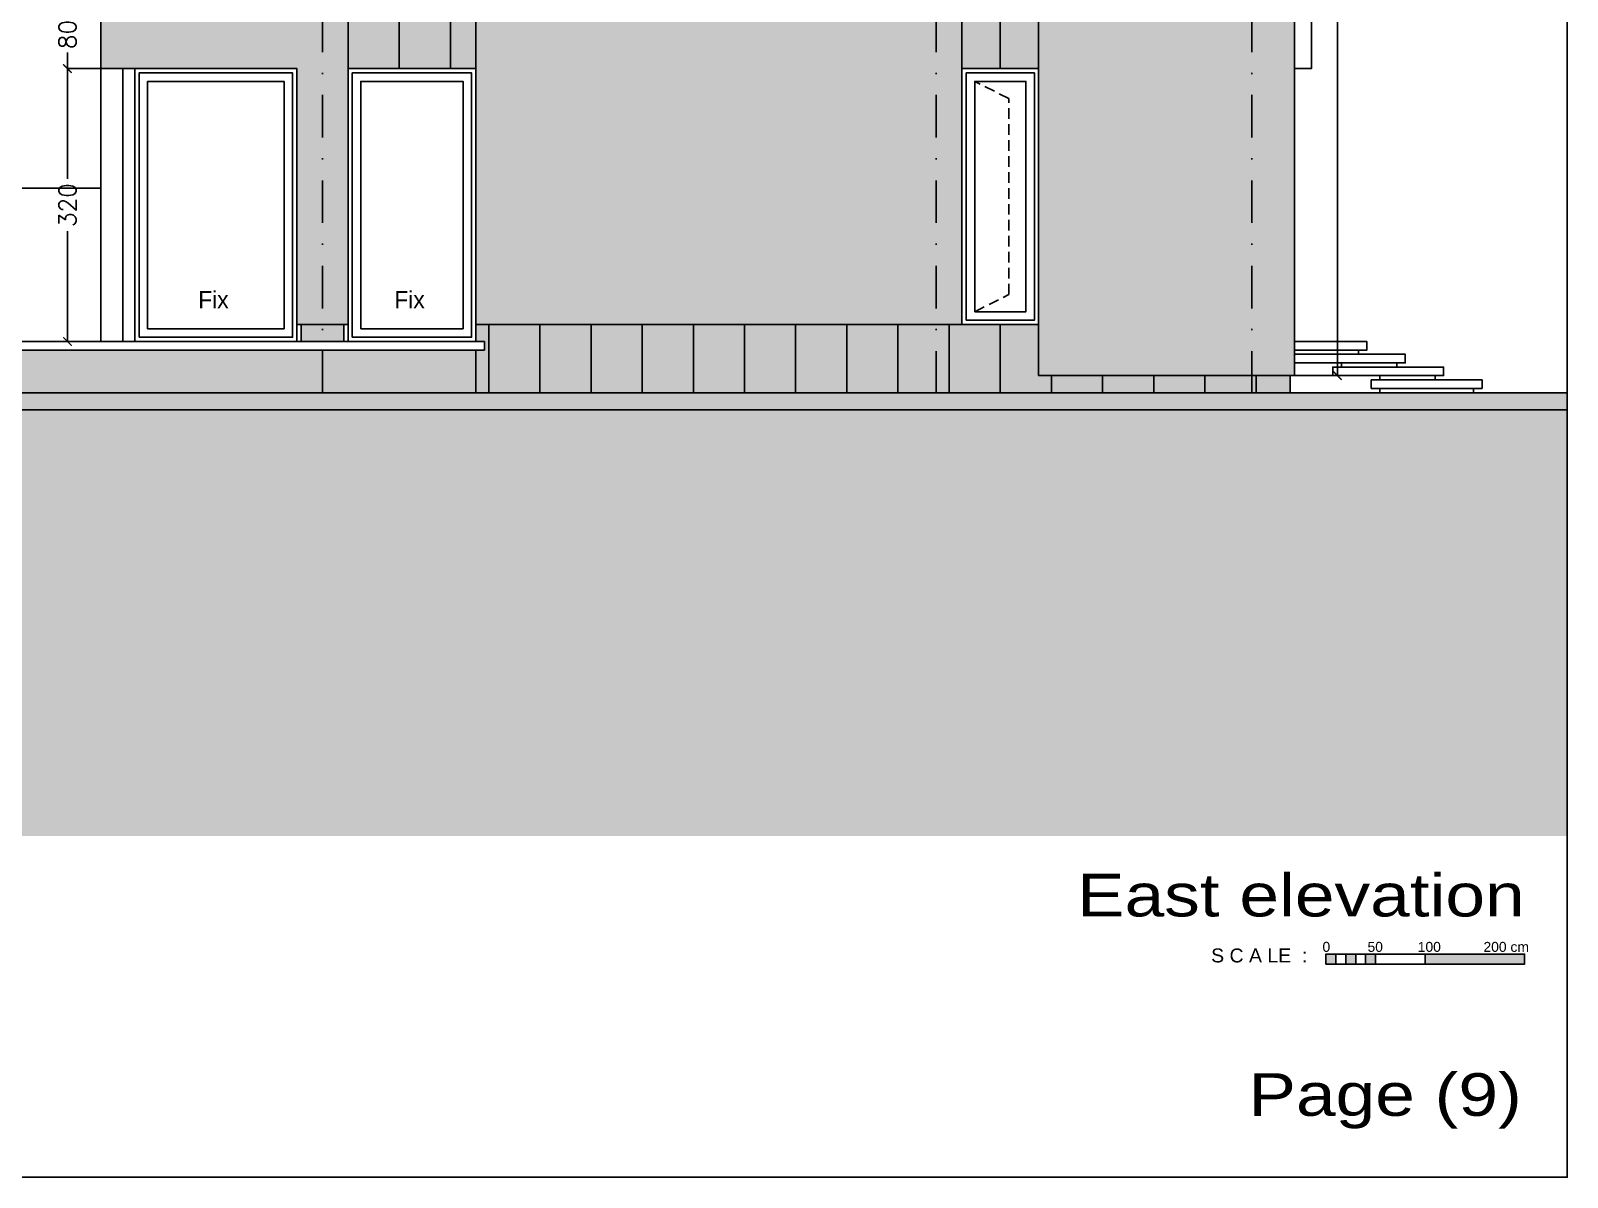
# Model space of a CAD drawing. Header units: millimetres. Extents: x 118878 to 201916, y 10986 to 20993.
# Drawn here: x 188114 to 189916, y 11963 to 13307 of the extents above; entities that cross this region are included whole.
import ezdxf
from ezdxf.enums import TextEntityAlignment as Align

# ---------------------------------------------------------------- set-up
doc = ezdxf.new("R2010")
doc.units = ezdxf.units.MM
doc.header["$LTSCALE"] = 100
doc.linetypes.add('DASHDOT', pattern=[1, 0.5, -0.25, 0, -0.25])
doc.linetypes.add('HIDDEN2', pattern=[0.1875, 0.125, -0.0625])
for name, color, linetype in [('0-hatch', 253, 'Continuous'), ('0-WIN', 187, 'Continuous'), ('1', 1, 'Continuous'), ('2', 2, 'Continuous'), ('3', 3, 'Continuous'), ('4', 4, 'Continuous'), ('7', 7, 'Continuous'), ('AX', 1, 'Continuous'), ('SH', 1, 'Continuous'), ('text', 201, 'Continuous')]:
    doc.layers.add(name, color=color, linetype=linetype)
doc.styles.add('1', font='romans.shx')
doc.styles.add('SH2', font='arial.ttf')
doc.styles.add('SHEET', font='andlso.ttf')
doc.dimstyles.new('100', dxfattribs={"dimtxt": 20, "dimasz": 10, "dimexe": 0, "dimexo": 0, "dimgap": 5, "dimtad": 0, "dimdec": 0, "dimzin": 0, "dimdsep": 46, "dimtxsty": '1', "dimblk": 'ARCHTICK', "dimcen": 0, "dimclrd": 8, "dimclre": 8, "dimclrt": 2, "dimadec": 0, "dimazin": 0, "dimtfac": 1, "dimtdec": 0, "dimtofl": 0, "dimtmove": 2, "dimatfit": 3, "dimldrblk": 'ARCHTICK', "dimfxl": 1, "dimtolj": 1, "dimtzin": 0, "dimarcsym": 0})

# ---------------------------------------------------------------- blocks, each defined once
blk = doc.blocks.new('W-0223')
for points in [[(-90, -300), (0, -300), (0, 0), (-90, 0)], [(-85, -295), (-5, -295), (-5, -5), (-85, -5)], [(-75, -285), (-15, -285), (-15, -15), (-75, -15)]]:
    blk.add_lwpolyline(points, close=True)
at = {"linetype": 'HIDDEN2'}
blk.add_lwpolyline([(-75, -285), (-35, -265), (-35, -35), (-75, -15)], dxfattribs=at)
blk = doc.blocks.new('W-0224')
for points in [[(-150, 0), (0, 0), (0, 320), (-150, 320)], [(-145, 5), (-5, 5), (-5, 315), (-145, 315)], [(-135, 15), (-15, 15), (-15, 305), (-135, 305)]]:
    blk.add_lwpolyline(points, close=True)
at = {"style": 'SHEET'}
blk.add_text('Fix', height=20, dxfattribs=at).set_placement((-95.7, 39.1))
blk = doc.blocks.new('W-0225')
for points in [[(-204, 0), (-190, 0), (-190, 320), (-204, 320)], [(-190, 0), (0, 0), (0, 320), (-190, 320)], [(-185, 5), (-5, 5), (-5, 315), (-185, 315)], [(-175, 15), (-15, 15), (-15, 305), (-175, 305)]]:
    blk.add_lwpolyline(points, close=True)
at = {"style": 'SHEET'}
blk.add_text('Fix', height=20, dxfattribs=at).set_placement((-115.7, 39.1))
blk = doc.blocks.new('ax-elev-03')
at = {"layer": 'AX', "color": 8, "linetype": 'DASHDOT'}
for p, q in [((-1090, 0), (-1090, -1250)), ((-370, 0), (-370, -1250)), ((0, 0), (0, -1250))]:
    blk.add_line(p, q, dxfattribs=at)
blk = doc.blocks.new('_ArchTick')
at = {"color": 0, "linetype": 'ByBlock', "const_width": 0.15}
blk.add_lwpolyline([(-0.5, -0.5), (0.5, 0.5)], dxfattribs=at)
blk = doc.blocks.new('*D128')
at = {"layer": '3', "color": 8, "lineweight": -2, "transparency": 16777216}
for p, q in [((189596, 13838), (189646.5, 13838)), ((189646.5, 13838), (189646.5, 13401.2)), ((189646.5, 12903), (189646.5, 13339.8)), ((189596, 12903), (189646.5, 12903))]:
    blk.add_line(p, q, dxfattribs=at)
at = {"layer": 'Defpoints', "color": 0, "transparency": 16777216}
for p in [(189596, 13838), (189646.5, 13838), (189596, 12903)]:
    blk.add_point(p, dxfattribs=at)
at = {"layer": '3', "color": 8, "lineweight": -2, "transparency": 16777216, "xscale": 10, "yscale": 10, "zscale": 10}
for p, rotation in [((189646.5, 13838), 90), ((189646.5, 12903), 270)]:
    blk.add_blockref('_ArchTick', p, dxfattribs=dict(at, rotation=rotation))
at = {"layer": '3', "color": 2, "transparency": 16777216, "insert": (189646.5, 13370.5), "char_height": 20, "attachment_point": 5, "rotation": 90, "style": '1'}
blk.add_mtext('\\A1;935', dxfattribs=at)
blk = doc.blocks.new('*D129')
at = {"layer": '3', "color": 8, "lineweight": -2, "transparency": 16777216}
for p, q in [((188196, 13263), (188157, 13263)), ((188157, 13263), (188157, 13133.7)), ((188157, 12943), (188157, 13072.3)), ((188196, 12943), (188157, 12943))]:
    blk.add_line(p, q, dxfattribs=at)
at = {"layer": 'Defpoints', "color": 0, "transparency": 16777216}
for p in [(188157, 13263), (188196, 13263), (188196, 12943)]:
    blk.add_point(p, dxfattribs=at)
at = {"layer": '3', "color": 8, "lineweight": -2, "transparency": 16777216, "xscale": 10, "yscale": 10, "zscale": 10}
for p, rotation in [((188157, 13263), 90), ((188157, 12943), 270)]:
    blk.add_blockref('_ArchTick', p, dxfattribs=dict(at, rotation=rotation))
at = {"layer": '3', "color": 2, "transparency": 16777216, "insert": (188157, 13103), "char_height": 20, "attachment_point": 5, "rotation": 90, "style": '1'}
blk.add_mtext('\\A1;320', dxfattribs=at)
blk = doc.blocks.new('*D130')
at = {"layer": '3', "color": 8, "lineweight": -2, "transparency": 16777216}
for p, q in [((188192, 13343), (188157, 13343)), ((188157, 13343), (188157, 13324.2)), ((188157, 13263), (188157, 13281.8)), ((188196, 13263), (188157, 13263))]:
    blk.add_line(p, q, dxfattribs=at)
at = {"layer": 'Defpoints', "color": 0, "transparency": 16777216}
for p in [(188157, 13343), (188192, 13343), (188196, 13263)]:
    blk.add_point(p, dxfattribs=at)
at = {"layer": '3', "color": 8, "lineweight": -2, "transparency": 16777216, "xscale": 10, "yscale": 10, "zscale": 10}
for p, rotation in [((188157, 13343), 90), ((188157, 13263), 270)]:
    blk.add_blockref('_ArchTick', p, dxfattribs=dict(at, rotation=rotation))
at = {"layer": '3', "color": 2, "transparency": 16777216, "insert": (188157, 13303), "char_height": 20, "attachment_point": 5, "rotation": 90, "style": '1'}
blk.add_mtext('\\A1;80', dxfattribs=at)

msp = doc.modelspace()

# ---------------------------------------------------------------- hatches: boundary and pattern name
at = {"layer": '0-hatch', "true_color": 0x999999}
h = msp.add_hatch(color=253, dxfattribs=at)
h.dxf.hatch_style = 1
h.paths.add_polyline_path([(189296, 12963), (189206, 12963), (188636, 12963), (188636, 12943), (188646, 12943), (188646, 12933), (188636, 12933), (188636, 12883), (189591, 12883), (189591, 12903), (189296, 12903)])
h.paths.add_polyline_path([(188636, 12933), (187986, 12933), (187986, 12928), (187986, 12918), (187941, 12918), (187941, 12913), (187941, 12903), (187896, 12903), (187896, 12898), (187896, 12888), (187851, 12888), (187851, 12883), (188636, 12883)])
h.paths.add_polyline_path([(188636, 13362.5), (188616, 13362.5), (188616, 13343), (188572.2, 13343), (188565.1, 13338), (188486, 13338), (188486, 13263), (188636, 13263)])
h.paths.add_polyline_path([(188636, 13387.4), (188572.2, 13343), (188616, 13343), (188616, 13362.5), (188636, 13362.5)])
h.paths.add_polyline_path([(189099.3, 13838), (188266, 13838), (188266, 13723), (188700, 13723), (188700, 13718), (188696, 13718), (188696, 13643), (188606, 13643), (188606, 13494.4)])
h.paths.add_polyline_path([(189133.1, 13758), (189108, 13838), (189099.3, 13838), (188606, 13494.4), (188606, 13390.8)])
h.paths.add_polyline_path([(189148, 13838), (189108, 13838), (189133.1, 13758), (189148, 13758)])
h.paths.add_polyline_path([(188481, 13643), (188431, 13643), (188431, 13443), (188481, 13443)])
h.paths.add_polyline_path([(188481, 13443), (188431, 13443), (188431, 13358), (188481, 13358)])
h.paths.add_polyline_path([(189296, 13733), (189206, 13733), (189206, 13263), (189296, 13263)])
h.paths.add_polyline_path([(188481, 12963), (188431, 12963), (188431, 12943), (188481, 12943)])
at = {"layer": '0-hatch', "true_color": 0xdbdbdb}
h = msp.add_hatch(color=254, dxfattribs=at)
h.dxf.hatch_style = 1
h.paths.add_polyline_path([(189596, 13838), (189296, 13838), (189296, 12903), (189596, 12903)])
h.paths.add_polyline_path([(189206, 13733), (189148, 13733), (189148, 13713.5), (189120, 13713.5), (189120, 13694), (189092, 13694), (189092, 13674.5), (189064, 13674.5), (189064, 13655), (189036, 13655), (189036, 13635.5), (189008, 13635.5), (189008, 13616), (188980, 13616), (188980, 13596.5), (188952, 13596.5), (188952, 13577), (188924, 13577), (188924, 13557.5), (188896, 13557.5), (188896, 13538), (188868, 13538), (188868, 13518.5), (188840, 13518.5), (188840, 13499), (188812, 13499), (188812, 13479.5), (188784, 13479.5), (188784, 13460), (188756, 13460), (188756, 13440.5), (188728, 13440.5), (188728, 13421), (188700, 13421), (188700, 13401.5), (188672, 13401.5), (188672, 13382), (188644, 13382), (188644, 13362.5), (188636, 13362.5), (188636, 12963), (189206, 12963)])
h.paths.add_polyline_path([(189092, 13694), (189120, 13694), (189120, 13713.5), (189148, 13713.5), (189148, 13733), (189206, 13733), (189206, 13738), (189139.4, 13738), (188636, 13387.4), (188636, 13362.5), (188644, 13362.5), (188644, 13382), (188672, 13382), (188672, 13401.5), (188700, 13401.5), (188700, 13421), (188728, 13421), (188728, 13440.5), (188756, 13440.5), (188756, 13460), (188784, 13460), (188784, 13479.5), (188812, 13479.5), (188812, 13499), (188840, 13499), (188840, 13518.5), (188868, 13518.5), (188868, 13538), (188896, 13538), (188896, 13557.5), (188924, 13557.5), (188924, 13577), (188952, 13577), (188952, 13596.5), (188980, 13596.5), (188980, 13616), (189008, 13616), (189008, 13635.5), (189036, 13635.5), (189036, 13655), (189064, 13655), (189064, 13674.5), (189092, 13674.5)])
h.paths.add_polyline_path([(188486, 13338), (188196, 13338), (188196, 13263), (188426, 13263), (188426, 12963), (188486, 12963)])
h.paths.add_polyline_path([(188696, 13718), (188196, 13718), (188196, 13643), (188696, 13643)])
at = {"layer": '0-hatch'}
h = msp.add_hatch(dxfattribs=at)
h.set_pattern_fill('ANSI31', color=8, scale=18.8976, angle=45)
h.set_pattern_definition([(90, (189250.98, 13737.966), (-60, 0), [])])
h.paths.add_polyline_path([(189296, 13738), (189206, 13738), (189206, 13733), (189296, 13733)])
h.paths.add_polyline_path([(189206, 13263), (189296, 13263), (189296, 13733), (189206, 13733)])
h.paths.add_polyline_path([(189296, 12963), (188636, 12963), (188636, 12943), (188646, 12943), (188646, 12933), (188636, 12933), (188636, 12883), (189591, 12883), (189591, 12903), (189296, 12903)])
h = msp.add_hatch(dxfattribs=at)
h.set_pattern_fill('ANSI31', color=8, scale=18.8976, angle=45)
h.set_pattern_definition([(90, (188485.98, 13262.966), (-60, 0), [])])
h.paths.add_polyline_path([(188636, 13362.5), (188616, 13362.5), (188616, 13343), (188572.2, 13343), (188565.1, 13338), (188486, 13338), (188486, 13263), (188636, 13263)])
h.paths.add_polyline_path([(188616, 13362.5), (188636, 13362.5), (188636, 13387.4), (188616, 13373.4), (188616, 13363), (188601, 13363), (188572.2, 13343), (188616, 13343)])
h.paths.add_polyline_path([(188616, 13373.4), (188611, 13369.9), (188611, 13368), (188608.1, 13368), (188601, 13363), (188616, 13363)], flags=17)
h.paths.add_polyline_path([(188611, 13369.9), (188608.1, 13368), (188611, 13368)], flags=16)
h = msp.add_hatch(color=253, dxfattribs=at)
h.dxf.hatch_style = 1
h.paths.add_polyline_path([(189916, 12863), (186916, 12863), (186916, 12883), (189916, 12883)])
h = msp.add_hatch(dxfattribs=at)
h.set_pattern_fill('AR-PARQ1', color=253, scale=0.2, angle=45)
h.paths.add_polyline_path([(189916, 12863), (187467.4, 12863), (187467.4, 12862.6), (187482.7, 12842.3), (187451.9, 12842.3), (187467.3, 12862.8), (187467.1, 12863), (187184.1, 12863), (186916, 12863), (186916, 12363), (189916, 12363)])
h.paths.add_polyline_path([(187482.7, 12792.3), (187451.9, 12792.3), (187467.3, 12812.8), (187467.1, 12813), (187467.4, 12813), (187467.4, 12812.6)], flags=16)
h.paths.add_polyline_path([(187161.1, 12825.3), (187161.1, 12850.7), (187143.1, 12850.7), (187143.1, 12825.3)], flags=24)
h.paths.add_polyline_path([(187313.9, 12824.9), (187187.7, 12824.9), (187187.7, 12868.2), (187313.9, 12868.2)], flags=9)
h.paths.add_polyline_path([(187352.4, 12768), (187236.5, 12768), (187236.5, 12811.3), (187352.4, 12811.3)], flags=24)
h.paths.add_polyline_path([(187375.1, 12758.1), (187491.1, 12758.1), (187491.1, 12794.8), (187375.1, 12794.8)], flags=24)
h.paths.add_polyline_path([(187375.1, 12803.1), (187491.1, 12803.1), (187491.1, 12839.8), (187375.1, 12839.8)], flags=24)
at = {"layer": 'SH'}
h = msp.add_hatch(color=256, dxfattribs=at)
h.paths.add_polyline_path([(189644.6, 12224.6), (189632.9, 12224.6), (189632.9, 12213), (189644.6, 12213)])
h.paths.add_polyline_path([(189667.9, 12224.6), (189656.2, 12224.6), (189656.2, 12213), (189667.9, 12213)])
h.paths.add_polyline_path([(189691.2, 12224.6), (189679.5, 12224.6), (189679.5, 12213), (189691.2, 12213)])
h.paths.add_polyline_path([(189866, 12224.6), (189749.4, 12224.6), (189749.4, 12213), (189866, 12213)])

# ---------------------------------------------------------------- linework, layer by layer
at = {"layer": '1'}
for p, q in [((188196, 13263), (188196, 12943)), ((187131, 13123), (188196, 13123))]:
    msp.add_line(p, q, dxfattribs=at)
msp.add_lwpolyline([(189596, 13263), (189616, 13263), (189616, 13723), (189596, 13723)], dxfattribs=at)
at = {"layer": '2'}
for p, q in [((188636, 12933), (188636, 12883)), ((189671, 12933), (189671, 12928)), ((189651, 12913), (189651, 12918)), ((189716, 12918), (189716, 12913)), ((189696, 12898), (189696, 12903)), ((189696, 12888), (189696, 12883)), ((189761, 12903), (189761, 12898)), ((189806, 12888), (189806, 12883))]:
    msp.add_line(p, q, dxfattribs=at)
for points in [[(188646, 12933), (187976, 12933), (187976, 12943), (188646, 12943)], [(189596, 12933), (189681, 12933), (189681, 12943), (189596, 12943)], [(189596, 12918), (189726, 12918), (189726, 12928), (189596, 12928)], [(189641, 12903), (189771, 12903), (189771, 12913), (189641, 12913)], [(189686, 12888), (189816, 12888), (189816, 12898), (189686, 12898)]]:
    msp.add_lwpolyline(points, close=True, dxfattribs=at)
at = {"layer": '3'}
msp.add_lwpolyline([(186916, 11963), (189916, 11963), (189916, 14963), (186916, 14963)], close=True, dxfattribs=at)
at = {"layer": '4'}
for p, q in [((188431, 12963), (188431, 12943)), ((188481, 12963), (188481, 12943)), ((189591, 12903), (189591, 12883))]:
    msp.add_line(p, q, dxfattribs=at)
at = {"layer": '7'}
for points in [[(189296, 12903), (189596, 12903), (189596, 13838), (189296, 13838)], [(189206, 12963), (189206, 13738), (189139.4, 13738), (188636, 13387.4), (188636, 12963)], [(188426, 12963), (188486, 12963), (188486, 13338), (188196, 13338), (188196, 13263), (188426, 13263)], [(189916, 12863), (186916, 12863), (186916, 12883), (189916, 12883)]]:
    msp.add_lwpolyline(points, close=True, dxfattribs=at)
at = {"layer": 'SH'}
for p, q in [((189644.6, 12224.6), (189644.6, 12213)), ((189656.2, 12224.6), (189656.2, 12213)), ((189667.9, 12224.6), (189667.9, 12213)), ((189679.5, 12224.6), (189679.5, 12213)), ((189691.2, 12224.6), (189691.2, 12213)), ((189749.4, 12224.6), (189749.4, 12213))]:
    msp.add_line(p, q, dxfattribs=at)
msp.add_lwpolyline([(189632.9, 12213), (189866, 12213), (189866, 12224.6), (189632.9, 12224.6)], close=True, dxfattribs=at)

# ---------------------------------------------------------------- block references
at = {"layer": '0-WIN'}
for name, p in [('W-0225', (188426, 12943)), ('W-0224', (188636, 12943)), ('W-0223', (189296, 13263))]:
    msp.add_blockref(name, p, dxfattribs=at)
at = {"layer": '3'}
msp.add_blockref('ax-elev-03', (189546, 14133), dxfattribs=at)

# ---------------------------------------------------------------- texts
at = {"layer": 'SH', "style": 'SH2'}
for s, height, p in [('0', 11.7, (189628.9, 12227.3)), ('50', 11.65, (189681.7, 12227.3)), ('100', 11.65, (189740.6, 12227.3)), ('200 cm', 11.65, (189817.7, 12227.3))]:
    msp.add_text(s, height=height, dxfattribs=at).set_placement(p)
at = {"layer": 'SH', "color": 1, "style": 'SH2'}
msp.add_text('S C A LE  : ', height=16.345, dxfattribs=at).set_placement((189498.3, 12214.9))
at = {"layer": 'text', "style": 'SHEET', "width": 1.25}
for s, p in [('East elevation', (189866, 12268.8)), ('Page (9)', (189862.6, 12035))]:
    msp.add_text(s, height=50, dxfattribs=at).set_placement(p, align=Align.RIGHT)

# ---------------------------------------------------------------- dimensions: what is measured, and where the dimension line sits
at = {"layer": '3'}
for base, p1, p2, picture, middle in [((189646.5, 13838), (189596, 12903), (189596, 13838), '*D128', (189646.5, 13370.5)), ((188157, 13343), (188196, 13263), (188192, 13343), '*D130', (188157, 13303)), ((188157, 13263), (188196, 12943), (188196, 13263), '*D129', (188157, 13103))]:
    dim = msp.add_linear_dim(base=base, p1=p1, p2=p2, angle=90, dimstyle='100', dxfattribs=at)
    dim.commit()
    dim.dimension.update_dxf_attribs({"geometry": picture, "text_midpoint": middle})

doc.saveas('drawing.dxf')
